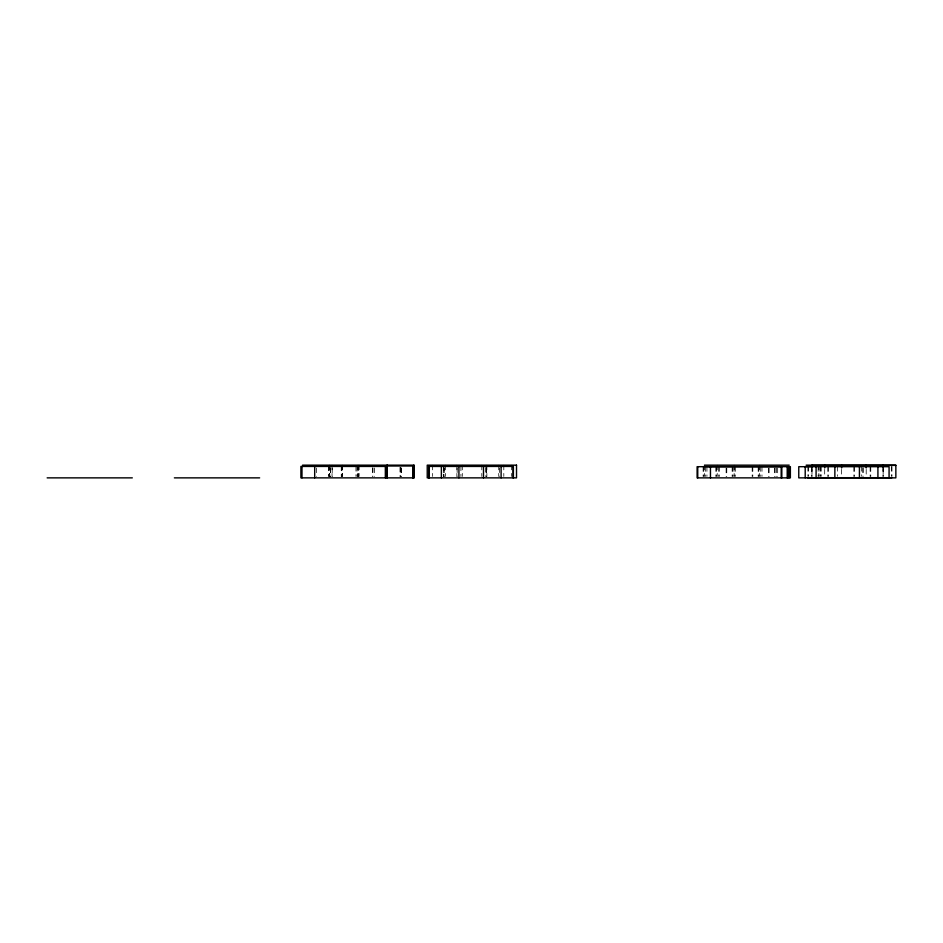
<?xml version="1.0" encoding="UTF-8"?>
<svg xmlns="http://www.w3.org/2000/svg" width="943" height="943" viewBox="0 0 943 943"><rect width="100%" height="100%" fill="white"/><g stroke="black" fill="none" stroke-linecap="round" stroke-linejoin="round"><path stroke-width="0.71" stroke-dasharray="4.71 3.54" d="M891.972 466.479L891.972 476.286M891.335 466.479L891.335 476.286M883.473 466.691L883.473 476.474M883.143 469.378L883.143 476.486M882.848 466.691L882.848 476.474M870.766 466.691L870.766 476.474M870.141 466.691L870.141 476.474M866.204 469.378L866.204 476.486M863.599 467.881L863.599 476.286M862.326 467.881L862.326 476.286M861.69 466.479L861.69 476.286M854.464 466.691L854.464 476.474M853.828 466.691L853.828 476.474M841.627 469.378L841.627 476.486M837.549 466.479L837.549 476.286M828.414 466.691L828.414 476.474M827.777 466.691L827.777 476.474M824.689 469.378L824.689 476.486M821.235 466.479L821.235 476.286M820.599 466.479L820.599 476.286M819.962 466.479L819.962 476.286M818.866 465.158L818.866 476.451M818.123 466.655L818.123 476.463M812.112 466.691L812.112 476.474M811.982 469.378L811.982 476.486M811.475 466.691L811.475 476.474M808.528 466.479L808.528 476.286M807.892 466.479L807.892 476.286M777.669 468.058L777.669 476.463M776.502 467.987L776.395 476.463M775.122 468.058L775.122 476.463M774.486 468.058L774.486 476.463M769.111 468.082L769.111 476.474M768.486 468.082L768.486 476.474M762.003 466.655L762.003 476.463M760.73 466.655L760.73 476.463M759.563 465.158L759.563 476.451M758.82 466.655L758.82 476.463M758.184 466.655L758.184 476.463M752.809 466.691L752.809 476.474M752.172 466.691L752.172 476.474M735.316 466.655L735.316 476.463M734.149 465.158L734.149 476.451M734.043 466.655L734.043 476.463M732.77 466.655L732.77 476.463M732.133 466.655L732.133 476.463M726.758 468.082L726.758 476.474M726.122 468.082L726.122 476.474M719.639 466.655L719.639 476.463M718.366 466.655L718.366 476.463M717.21 465.158L717.21 476.451M716.468 466.655L716.468 476.463M715.831 466.655L715.831 476.463M706.932 466.655L706.932 476.463M705.659 466.655L705.659 476.463M704.504 465.158L704.504 476.451M703.761 466.655L703.761 476.463M703.124 466.655L703.124 476.463M511.448 465.158L511.448 476.451M503.81 465.158L503.81 476.451M499.495 467.858L499.495 476.439M498.741 465.158L498.741 476.451M486.871 465.158L486.871 476.451M486.482 467.987L486.482 476.451M486.152 467.987L486.152 476.451M485.822 467.327L485.822 476.545M481.79 465.158L481.79 476.451M462.306 465.158L462.306 476.451M460.927 466.007L460.927 476.545M457.143 467.858L457.143 476.439M456.884 465.158L456.884 476.451M445.355 465.158L445.355 476.451M444.129 467.987L444.129 476.451M443.988 466.007L443.988 476.545M443.788 467.987L443.788 476.451M443.458 466.007L443.458 476.545M432.648 465.158L432.648 476.451M401.435 467.987L401.435 476.451M401.093 467.987L401.093 476.451M400.551 467.327L400.551 476.545M400.009 467.327L400.009 476.545M374.56 467.987L374.383 476.451M372.909 467.858L372.909 476.439M372.721 467.858L372.721 476.439M359.071 465.158L359.071 476.451M358.741 465.158L358.705 476.451M358.199 466.007L358.199 476.545M357.621 465.158L357.645 476.545M357.055 466.431L357.055 476.439M355.959 466.431L355.959 476.439M342.474 465.158L342.474 476.451M342.132 465.158L342.132 476.451M341.802 466.007L341.802 476.545M341.26 466.007L341.26 476.545M332.207 467.987L332.207 476.451M332.03 465.158L332.03 476.451M330.545 467.858L330.545 476.439M330.368 467.858L330.368 476.439M329.767 465.158L329.767 476.451M329.425 465.158L329.425 476.451M329.095 466.007L329.095 476.545M328.553 466.007L328.553 476.545M316.353 467.987L316.353 476.451"/><path stroke-width="1.41" d="M302.562 465.158L414.142 465.158L414.142 477.865L300.9 477.865L300.9 466.431L385.616 466.431L385.616 477.865M704.504 465.158L789.208 465.158M806.159 465.158L895.85 465.135L895.85 477.865L798.768 477.865L798.768 466.691L889.072 466.691L889.072 477.865M811.982 465.382L895.85 465.382M386.441 466.007L413.258 466.007L413.258 477.865M428.676 466.431L513.393 466.431L513.393 477.865M703.124 466.655L790.375 466.655L790.375 477.865L697.113 477.865L697.113 466.691L781.818 466.691L781.818 477.865M804.78 466.655L812.913 466.479M807.255 477.688L891.972 477.688M47.15 477.865L132.315 477.865M174.372 477.865L259.643 477.865M883.143 465.135L883.143 467.964M877.921 466.691L877.921 477.865M866.204 465.135L866.204 467.964M859.427 466.691L859.427 477.865M841.627 465.135L841.627 467.964M834.861 466.691L834.861 477.865M824.689 465.135L824.689 467.964M816.084 466.691L816.084 477.865M811.982 465.135L811.982 467.964M805.204 466.691L805.204 477.865M789.102 466.655L789.102 477.865M787.829 466.655L787.829 477.865M787.205 466.655L787.205 477.865M781.193 466.691L781.193 477.865M710.456 466.691L710.456 477.865M697.749 466.691L697.749 477.865M513.133 466.431L513.133 477.865M501.11 466.431L501.11 477.865M483.488 466.431L483.488 477.865M458.923 466.431L458.923 477.865M441.371 466.431L441.371 477.865M429.265 466.431L429.265 477.865M428.759 466.431L428.676 477.865M413.8 465.158L413.8 477.865M412.716 466.007L412.716 477.865M387.267 465.158L387.267 477.865M387.09 465.158L387.09 477.865M385.428 466.431L385.428 477.865M314.691 466.431L314.691 477.865M301.984 466.431L301.984 477.865M516.516 465.158L427.238 465.158L427.238 477.865L516.516 477.865L516.516 465.158"/></g></svg>
